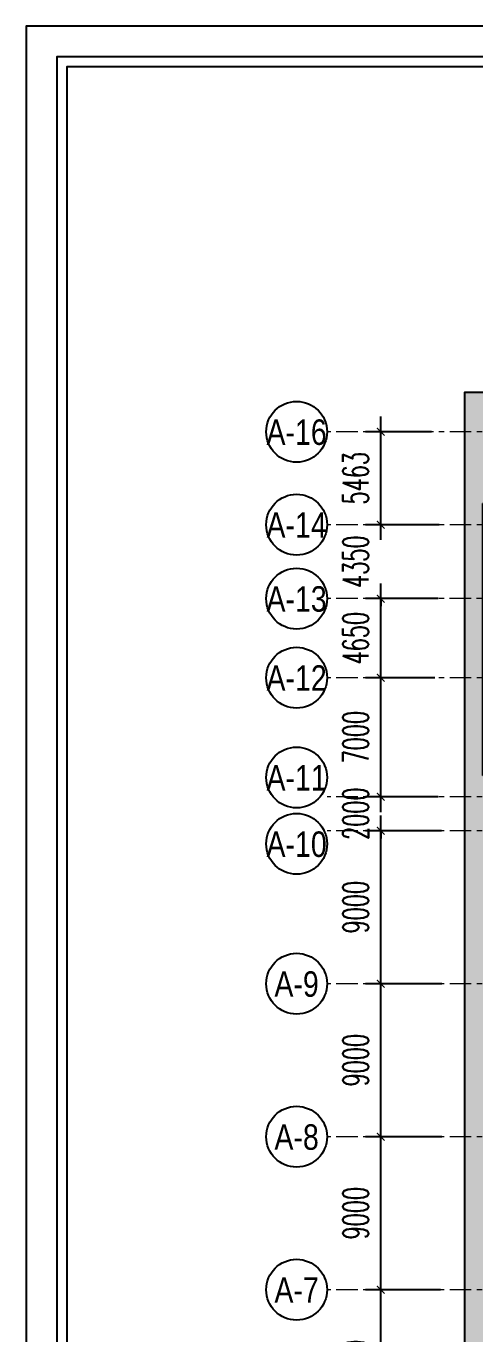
# Model space of a CAD drawing. Header units: millimetres. Extents: x -376071 to 28028791, y -269234 to 29325.
# Drawn here: x -113282 to -86904, y -47595 to 29325 of the extents above; entities that cross this region are included whole.
import ezdxf
from ezdxf.enums import TextEntityAlignment as Align

# ---------------------------------------------------------------- set-up
doc = ezdxf.new("R2010")
doc.units = ezdxf.units.MM
doc.header["$LTSCALE"] = 100
doc.set_wipeout_variables(frame=1)
doc.linetypes.add('AUR_Grid Line', pattern=[22.225, 12.7, -3.175, 3.175, -3.175])
doc.layers.add('01. TEXT NOI DUNG', color=7, linetype='Continuous')
doc.styles.add('Arial 0.8', font='arial_0.ttf', dxfattribs={"width": 0.8, "height": 250})
doc.styles.add('DIM', font='vnsimli.shx', dxfattribs={"width": 0.6})
doc.linetypes.add('FENCELINE2', pattern='A,0.25,-0.1,[132,ltypeshp.shx,S=0.1,R=0,X=-0.1,Y=0],-0.1,1', length=1.45)
doc.dimstyles.new('1-100 (x6)', dxfattribs={"dimscale": 600, "dimtxt": 2.5, "dimasz": 0.75, "dimexe": 1.5, "dimexo": 1, "dimgap": 1.2, "dimtad": 1, "dimtoh": 1, "dimdec": 0, "dimzin": 0, "dimdsep": 46, "dimtxsty": 'DIM', "dimblk": 'ARCHTICK', "dimcen": 0.09, "dimdle": 1.5, "dimclrd": 8, "dimclre": 8, "dimclrt": 7, "dimadec": 0, "dimazin": 0, "dimtfac": 1, "dimtdec": 0, "dimtix": 1, "dimtofl": 0, "dimtmove": 0, "dimatfit": 3, "dimfxl": 6, "dimfxlon": 1, "dimtolj": 1, "dimtzin": 0, "dimarcsym": 0})

# ---------------------------------------------------------------- blocks, each defined once
blk = doc.blocks.new('_ArchTick')
at = {"color": 0, "linetype": 'ByBlock', "const_width": 0.15}
blk.add_lwpolyline([(-0.5, -0.5), (0.5, 0.5)], dxfattribs=at)
blk = doc.blocks.new('*D102')
at = {"color": 8, "lineweight": -2, "transparency": 16777216}
for p, q in [((-7332, 31575), (-7332, 42375)), ((-3814, 41475), (-8232, 41475)), ((-4220, 32475), (-8232, 32475))]:
    blk.add_line(p, q, dxfattribs=at)
at = {"layer": 'Defpoints', "color": 0, "lineweight": 0, "transparency": 16777216}
for p in [(-7332, 41475), (-3214, 41475), (-3620, 32475)]:
    blk.add_point(p, dxfattribs=at)
at = {"color": 8, "lineweight": -2, "transparency": 16777216, "xscale": 450, "yscale": 450, "zscale": 450}
for p, rotation in [((-7332, 41475), 90), ((-7332, 32475), 270)]:
    blk.add_blockref('_ArchTick', p, dxfattribs=dict(at, rotation=rotation))
at = {"color": 7, "transparency": 16777216, "insert": (-8802, 36975), "char_height": 1500, "attachment_point": 5, "rotation": 90, "style": 'DIM'}
blk.add_mtext('\\A1;9000', dxfattribs=at)
blk = doc.blocks.new('*D103')
at = {"color": 8, "lineweight": -2, "transparency": 16777216}
for p, q in [((-7332, 40575), (-7332, 51375)), ((-3732, 50475), (-8232, 50475)), ((-3814, 41475), (-8232, 41475))]:
    blk.add_line(p, q, dxfattribs=at)
at = {"layer": 'Defpoints', "color": 0, "lineweight": 0, "transparency": 16777216}
for p in [(-7332, 50475), (-2910, 50475), (-3214, 41475)]:
    blk.add_point(p, dxfattribs=at)
at = {"color": 8, "lineweight": -2, "transparency": 16777216, "xscale": 450, "yscale": 450, "zscale": 450}
for p, rotation in [((-7332, 50475), 90), ((-7332, 41475), 270)]:
    blk.add_blockref('_ArchTick', p, dxfattribs=dict(at, rotation=rotation))
at = {"color": 7, "transparency": 16777216, "insert": (-8802, 45975), "char_height": 1500, "attachment_point": 5, "rotation": 90, "style": 'DIM'}
blk.add_mtext('\\A1;9000', dxfattribs=at)
blk = doc.blocks.new('*D104')
at = {"color": 8, "lineweight": -2, "transparency": 16777216}
for p, q in [((-7332, 49575), (-7332, 60375)), ((-3732, 59475), (-8232, 59475)), ((-3732, 50475), (-8232, 50475))]:
    blk.add_line(p, q, dxfattribs=at)
at = {"layer": 'Defpoints', "color": 0, "lineweight": 0, "transparency": 16777216}
for p in [(-7332, 59475), (-3012, 59475), (-2910, 50475)]:
    blk.add_point(p, dxfattribs=at)
at = {"color": 8, "lineweight": -2, "transparency": 16777216, "xscale": 450, "yscale": 450, "zscale": 450}
for p, rotation in [((-7332, 59475), 90), ((-7332, 50475), 270)]:
    blk.add_blockref('_ArchTick', p, dxfattribs=dict(at, rotation=rotation))
at = {"color": 7, "transparency": 16777216, "insert": (-8802, 54975), "char_height": 1500, "attachment_point": 5, "rotation": 90, "style": 'DIM'}
blk.add_mtext('\\A1;9000', dxfattribs=at)
blk = doc.blocks.new('*D105')
at = {"color": 8, "lineweight": -2, "transparency": 16777216}
for p, q in [((-7332, 58575), (-7332, 69375)), ((-3765, 68475), (-8232, 68475)), ((-3732, 59475), (-8232, 59475))]:
    blk.add_line(p, q, dxfattribs=at)
at = {"layer": 'Defpoints', "color": 0, "lineweight": 0, "transparency": 16777216}
for p in [(-7332, 68475), (-3165, 68475), (-3012, 59475)]:
    blk.add_point(p, dxfattribs=at)
at = {"color": 8, "lineweight": -2, "transparency": 16777216, "xscale": 450, "yscale": 450, "zscale": 450}
for p, rotation in [((-7332, 68475), 90), ((-7332, 59475), 270)]:
    blk.add_blockref('_ArchTick', p, dxfattribs=dict(at, rotation=rotation))
at = {"color": 7, "transparency": 16777216, "insert": (-8802, 63975), "char_height": 1500, "attachment_point": 5, "rotation": 90, "style": 'DIM'}
blk.add_mtext('\\A1;9000', dxfattribs=at)
blk = doc.blocks.new('*D106')
at = {"color": 8, "lineweight": -2, "transparency": 16777216}
for p, q in [((-7332, 70475), (-7332, 70925)), ((-3956, 70475), (-8232, 70475)), ((-3765, 68475), (-8232, 68475)), ((-7332, 68475), (-7332, 68025))]:
    blk.add_line(p, q, dxfattribs=at)
at = {"layer": 'Defpoints', "color": 0, "lineweight": 0, "transparency": 16777216}
for p in [(-7332, 70475), (-3356, 70475), (-3165, 68475)]:
    blk.add_point(p, dxfattribs=at)
at = {"color": 8, "lineweight": -2, "transparency": 16777216, "xscale": 450, "yscale": 450, "zscale": 450}
for p, rotation in [((-7332, 70475), 270), ((-7332, 68475), 90)]:
    blk.add_blockref('_ArchTick', p, dxfattribs=dict(at, rotation=rotation))
at = {"color": 7, "transparency": 16777216, "insert": (-8802, 69475), "char_height": 1500, "attachment_point": 5, "rotation": 90, "style": 'DIM'}
blk.add_mtext('\\A1;2000', dxfattribs=at)
blk = doc.blocks.new('*D107')
at = {"color": 8, "lineweight": -2, "transparency": 16777216}
for p, q in [((-7332, 69575), (-7332, 78375)), ((-4146, 77475), (-8232, 77475)), ((-3956, 70475), (-8232, 70475))]:
    blk.add_line(p, q, dxfattribs=at)
at = {"layer": 'Defpoints', "color": 0, "lineweight": 0, "transparency": 16777216}
for p in [(-7332, 77475), (-3546, 77475), (-3356, 70475)]:
    blk.add_point(p, dxfattribs=at)
at = {"color": 8, "lineweight": -2, "transparency": 16777216, "xscale": 450, "yscale": 450, "zscale": 450}
for p, rotation in [((-7332, 77475), 90), ((-7332, 70475), 270)]:
    blk.add_blockref('_ArchTick', p, dxfattribs=dict(at, rotation=rotation))
at = {"color": 7, "transparency": 16777216, "insert": (-8802, 73975), "char_height": 1500, "attachment_point": 5, "rotation": 90, "style": 'DIM'}
blk.add_mtext('\\A1;7000', dxfattribs=at)
blk = doc.blocks.new('*D108')
at = {"color": 8, "lineweight": -2, "transparency": 16777216}
for p, q in [((-7332, 76575), (-7332, 83025)), ((-3954, 82125), (-8232, 82125)), ((-4146, 77475), (-8232, 77475))]:
    blk.add_line(p, q, dxfattribs=at)
at = {"layer": 'Defpoints', "color": 0, "lineweight": 0, "transparency": 16777216}
for p in [(-7332, 82125), (-3354, 82125), (-3546, 77475)]:
    blk.add_point(p, dxfattribs=at)
at = {"color": 8, "lineweight": -2, "transparency": 16777216, "xscale": 450, "yscale": 450, "zscale": 450}
for p, rotation in [((-7332, 82125), 90), ((-7332, 77475), 270)]:
    blk.add_blockref('_ArchTick', p, dxfattribs=dict(at, rotation=rotation))
at = {"color": 7, "transparency": 16777216, "insert": (-8802, 79800), "char_height": 1500, "attachment_point": 5, "rotation": 90, "style": 'DIM'}
blk.add_mtext('\\A1;4650', dxfattribs=at)
blk = doc.blocks.new('*D109')
at = {"color": 8, "lineweight": -2, "transparency": 16777216}
for p, q in [((-7331, 86475), (-7331, 86925)), ((-3891, 86475), (-8231, 86475)), ((-3954, 82125), (-8231, 82125)), ((-7331, 82125), (-7331, 81675))]:
    blk.add_line(p, q, dxfattribs=at)
at = {"layer": 'Defpoints', "color": 0, "lineweight": 0, "transparency": 16777216}
for p in [(-7331, 86475), (-3291, 86475), (-3354, 82125)]:
    blk.add_point(p, dxfattribs=at)
at = {"color": 8, "lineweight": -2, "transparency": 16777216, "xscale": 450, "yscale": 450, "zscale": 450}
for p, rotation in [((-7331, 86475), 270), ((-7331, 82125), 90)]:
    blk.add_blockref('_ArchTick', p, dxfattribs=dict(at, rotation=rotation))
at = {"color": 7, "transparency": 16777216, "insert": (-8801, 84300), "char_height": 1500, "attachment_point": 5, "rotation": 90, "style": 'DIM'}
blk.add_mtext('\\A1;4350', dxfattribs=at)
blk = doc.blocks.new('*D110')
at = {"color": 8, "lineweight": -2, "transparency": 16777216}
for p, q in [((-7332, 85575), (-7332, 92838)), ((-4336, 91938), (-8232, 91938)), ((-3891, 86475), (-8232, 86475))]:
    blk.add_line(p, q, dxfattribs=at)
at = {"layer": 'Defpoints', "color": 0, "lineweight": 0, "transparency": 16777216}
for p in [(-7332, 91938), (-3736, 91938), (-3291, 86475)]:
    blk.add_point(p, dxfattribs=at)
at = {"color": 8, "lineweight": -2, "transparency": 16777216, "xscale": 450, "yscale": 450, "zscale": 450}
for p, rotation in [((-7332, 91938), 90), ((-7332, 86475), 270)]:
    blk.add_blockref('_ArchTick', p, dxfattribs=dict(at, rotation=rotation))
at = {"color": 7, "transparency": 16777216, "insert": (-8802, 89206), "char_height": 1500, "attachment_point": 5, "rotation": 90, "style": 'DIM'}
blk.add_mtext('\\A1;5463', dxfattribs=at)
blk = doc.blocks.new('tank01')
at = {"color": 177, "true_color": 0x293189}
blk.add_wipeout([(583540.049, 2323781.844), (583552.819, 2323791.483), (583556.434, 2323786.694), (583543.663, 2323777.055)], dxfattribs=at)
for p, q in [((583540.049, 2323781.844), (583552.819, 2323791.483)), ((583552.819, 2323791.483), (583556.434, 2323786.694)), ((583556.434, 2323786.694), (583543.663, 2323777.055)), ((583540.049, 2323781.844), (583543.663, 2323777.055))]:
    blk.add_line(p, q, dxfattribs=at)
at = {"color": 177, "lineweight": 0, "true_color": 0x293189}
for p, q in [((583554.837, 2323785.489), (583551.223, 2323790.278)), ((583549.626, 2323789.073), (583553.241, 2323784.284)), ((583548.03, 2323787.868), (583551.645, 2323783.079)), ((583550.048, 2323781.874), (583546.434, 2323786.663)), ((583544.838, 2323785.458), (583548.452, 2323780.669)), ((583546.856, 2323779.465), (583543.241, 2323784.253)), ((583545.26, 2323778.26), (583541.645, 2323783.049))]:
    blk.add_line(p, q, dxfattribs=at)
blk = doc.blocks.new('cong hang rao')
at = {"color": 5, "linetype": 'FENCELINE2', "ltscale": 50}
blk.add_lwpolyline([(168606, 94253), (-2398, 94253), (-2398, 19604), (53600, 19608), (53602, -2400), (168606, -2400)], close=True, dxfattribs=at)
blk = doc.blocks.new('Khung A3 COR3')
at = {"ltscale": 2000}
for points in [[(420, 0), (420, 297), (0, 297), (0, 0)], [(417, 3), (417, 294), (3, 294), (3, 3)], [(365, 4), (365, 293), (4, 293), (4, 4)]]:
    blk.add_lwpolyline(points, close=True, dxfattribs=at)
at = {"style": 'Arial 0.8', "width": 0.8}
blk.add_attdef('TENBANVE_001', (387.9, 33.5), '', height=2.5, dxfattribs=at)
blk.add_attdef('SOHIEU', text='', height=2.5, dxfattribs=at).set_placement((391, 7.25), align=Align.MIDDLE_CENTER)
blk = doc.blocks.new('GRID')
at = {"color": 8, "linetype": 'AUR_Grid Line', "lineweight": 0}
for p, q in [((175793.1, 91938), (-10486.6, 91938)), ((175793.1, 86475), (-10486.6, 86475)), ((175792.1, 82125.2), (-10487.6, 82125.2)), ((175793.1, 77475), (-10486.6, 77475)), ((175793.1, 70475), (-10486.6, 70475)), ((175793.1, 68475), (-10486.6, 68475)), ((175793.1, 59475), (-10486.6, 59475)), ((175793.1, 50475), (-10486.6, 50475)), ((175793.1, 41475), (-10486.6, 41475))]:
    blk.add_line(p, q, dxfattribs=at)
at = {"color": 7}
for centre in [(-12275, 91938), (-12275, 86475), (-12275, 82126.2), (-12275, 77475), (-12275, 71606.7), (-12275, 67701.7), (-12275, 59475), (-12275, 50475), (-12275, 41475)]:
    blk.add_circle(centre, 1788.4, dxfattribs=at)
at = {"layer": '01. TEXT NOI DUNG', "color": 7, "char_height": 1500, "attachment_point": 2, "line_spacing_factor": 0.968573, "style": 'Arial 0.8'}
for s, insert, width in [('A-16', (-12276.3, 92669.1), 4248), ('A-14', (-12276.3, 87206.1), 4248), ('A-13', (-12276.3, 82857.2), 4248), ('A-12', (-12276.3, 78206.1), 4248), ('A-11', (-12276.3, 72337.8), 4248), ('A-10', (-12276.3, 68432.8), 4248), ('A-9', (-12276.3, 60206.1), 3132), ('A-8', (-12276.3, 51206.1), 3132), ('A-7', (-12276.3, 42206.1), 3132)]:
    blk.add_mtext(s, dxfattribs=dict(at, insert=insert, width=width))
for base, p1, p2, picture, middle in [((-7331.8, 91938), (-3291.5, 86475), (-3736.5, 91938), '*D110', (-8801.8, 89206.5)), ((-7330.8, 86475), (-3354, 82125.2), (-3291.5, 86475), '*D109', (-8800.8, 84300.1)), ((-7331.8, 82125.2), (-3545.8, 77475), (-3354, 82125.2), '*D108', (-8801.8, 79800.1)), ((-7331.8, 77475), (-3355.9, 70475), (-3545.8, 77475), '*D107', (-8801.8, 73975)), ((-7331.8, 70475), (-3165.2, 68475), (-3355.9, 70475), '*D106', (-8801.8, 69475)), ((-7331.8, 68475), (-3011.6, 59475), (-3165.2, 68475), '*D105', (-8801.8, 63975)), ((-7331.8, 59475), (-2910.3, 50475), (-3011.6, 59475), '*D104', (-8801.8, 54975)), ((-7331.8, 50475), (-3214.4, 41475), (-2910.3, 50475), '*D103', (-8801.8, 45975)), ((-7331.8, 41475), (-3619.9, 32475), (-3214.4, 41475), '*D102', (-8801.8, 36975))]:
    dim = blk.add_linear_dim(base=base, p1=p1, p2=p2, angle=90, dimstyle='1-100 (x6)', override={"dimtmove": 1})
    dim.commit()
    dim.dimension.update_dxf_attribs({"geometry": picture, "text_midpoint": middle})

msp = doc.modelspace()

# ---------------------------------------------------------------- hatches: boundary and pattern name
h = msp.add_hatch()
h.set_pattern_fill('AR-HBONE', color=8, scale=10)
h.set_pattern_definition([(45, (-171672.8, 199586.2), (1e-13, 1436.841), [3048, -1016]), (135, (-170954.4, 200304.7), (1e-13, 1436.841), [3048, -1016])])
h.paths.add_polyline_path([(77292.8, -86671.5), (81296.9, -82667.4), (81296.9, -40028.9), (81496.9, -40028.9), (81496.9, -9221.5), (81296.9, -9221.5), (81296.9, 5659.3), (-48404.8, 5659.3), (-48404.8, 5859.3), (-85306.4, 5859.3), (-85306.4, -461.5), (-85506.4, -461.5), (-85506.4, -17261.5), (-85306.4, -17261.5), (-85306.4, -64667), (-56904.5, -64667), (-56904.5, -64867), (-32272.1, -64867), (-29506.4, -67632.7), (-29506.4, -86671.5)], flags=16)
h.paths.add_polyline_path([(83499.1, 7778.5), (-87504.8, 7778.5), (-87504.8, -66871.2), (-31506.5, -66866.7), (-31504.1, -88875.2), (83499.1, -88875.2)])

# ---------------------------------------------------------------- block references
msp.add_blockref('GRID', (-85106.4, -86475))

# ---------------------------------------------------------------- next in the draw order: block references
at = {"linetype": 'Continuous'}
msp.add_blockref('cong hang rao', (-85106.4, -86475), dxfattribs=at)

# ---------------------------------------------------------------- next in the draw order: block references
at = {"xscale": 999.9999999999977, "yscale": 999.9999999999977, "zscale": 999.9999999999977, "rotation": 232.9548993539203}
msp.add_blockref('tank01', (-1503283827.2, 1865707702.3, 0), dxfattribs=at)

# ---------------------------------------------------------------- next in the draw order: block references
at = {"xscale": 600, "yscale": 600, "zscale": 600}
msp.add_blockref('Khung A3 COR3', (-113282, -148875.2, -3.5), dxfattribs=at)

doc.saveas('drawing.dxf')
